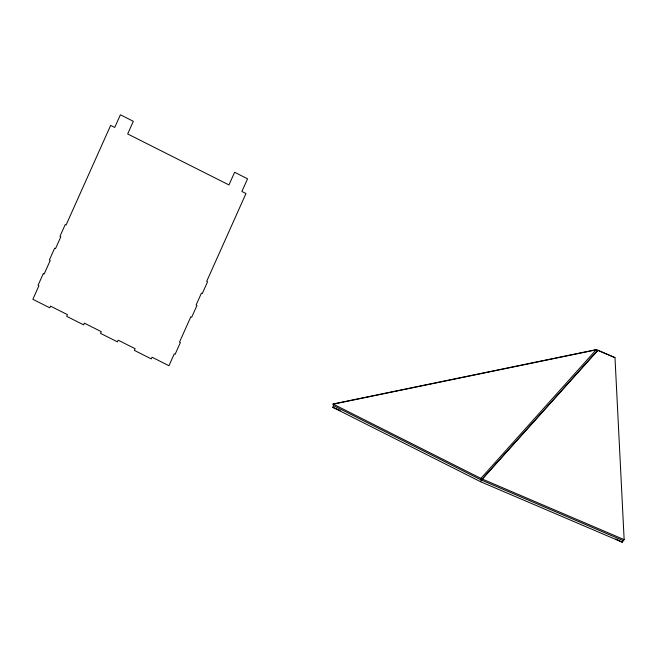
<?xml version="1.0" encoding="UTF-8"?>
<svg xmlns="http://www.w3.org/2000/svg" width="657" height="657" viewBox="0 0 657 657"><rect width="100%" height="100%" fill="white"/><g stroke="black" fill="none" stroke-linecap="round" stroke-linejoin="round"><path stroke-width="0.99" d="M480.612 481.737L332.771 407.315L333.526 405.632L333.033 403.998L596.293 349.614L596.786 351.249L481.367 480.045L480.612 481.737L622.253 542.214L624.15 539.643L614.993 357.646L596.704 349.746L333.452 404.129M623.008 540.53L481.367 480.045L480.875 478.411L596.293 349.614M333.526 405.632L481.367 480.045L597.927 350.362L614.993 357.646M597.927 350.362L596.786 351.249L596.704 349.746M332.771 407.315L340.277 410.518M482.509 479.158L624.15 539.643M615.839 538.986L622.253 542.214M333.033 403.998L480.875 478.411M43.321 273.534L38.032 285.352L38.894 285.787L32.85 299.296L49.768 307.813L50.523 306.121L67.441 314.637L66.686 316.329L83.603 324.845L84.359 323.154L101.277 331.67L100.521 333.362L117.439 341.87L118.194 340.186L135.112 348.703L134.357 350.386L151.274 358.903L152.03 357.219L168.948 365.735L174.228 353.909L175.09 354.345L180.379 342.527L179.517 342.092L190.85 316.764L191.713 317.2L196.993 305.382L196.139 304.947L201.42 293.129L202.282 293.564L207.571 281.746L206.709 281.311L245.981 193.511L241.891 191.45L247.558 178.786L234.623 172.274L228.956 184.937L127.672 133.954L133.33 121.29L120.403 114.786L114.737 127.442L110.647 125.388L66.086 225.006L65.224 224.571L59.935 236.389L60.797 236.824L55.508 248.642L54.646 248.206L49.357 260.024L50.219 260.459L44.183 273.969L43.321 273.534"/></g></svg>
